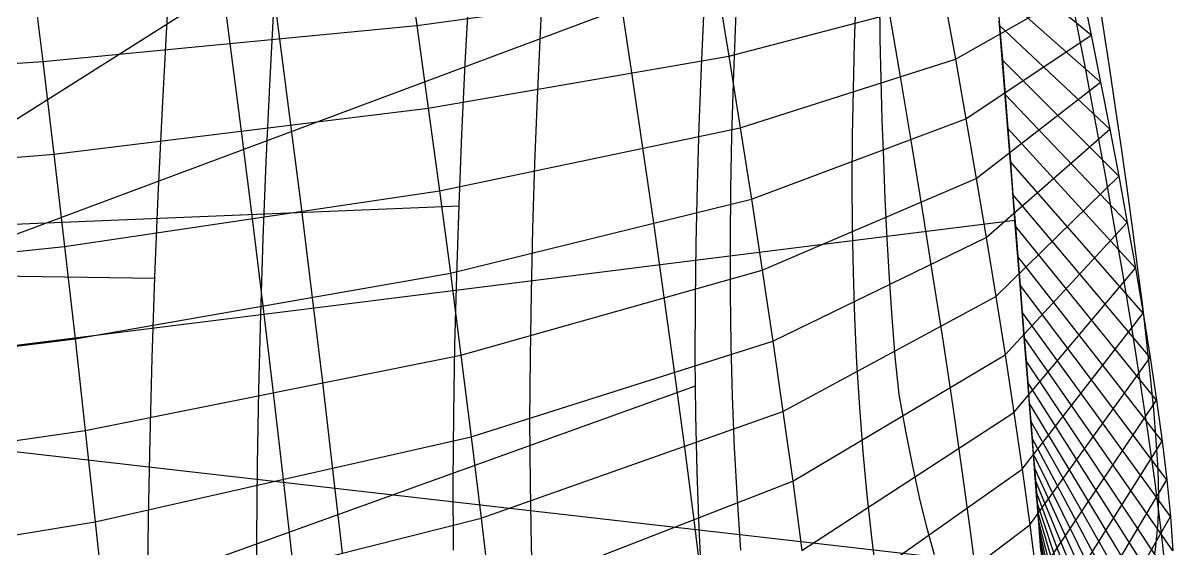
# Model space of a CAD drawing. Extents: x -454 to 454, y -3 to 309.
# Drawn here: x 368.4 to 453.9, y 160.7 to 199.7 of the extents above; entities that cross this region are included whole.
import ezdxf

# ---------------------------------------------------------------- set-up
doc = ezdxf.new("R2010")
doc.units = 0

msp = doc.modelspace()

# ---------------------------------------------------------------- linework, layer by layer
at = {"layer": 'default', "color": 8, "linetype": 'CONTINUOUS'}
for p, q in [((334.782, 171.681, 358.105), (438.05, 236.897, 240.647)), ((334.782, 171.681, 358.105), (440.088, 210.991, 240.596)), ((296.895, 181.922, 287.322), (400.803, 186.14, 173.16)), ((334.782, 171.681, 358.105), (442.126, 185.085, 240.544)), ((296.895, 181.922, 287.322), (378.2, 180.779, 150.257)), ((298.202, 129.591, 295.527), (418.384, 172.795, 196.761)), ((334.782, 171.681, 358.105), (444.164, 159.179, 240.493))]:
    msp.add_line(p, q, dxfattribs=at)
at = {"layer": 'default', "color": 4, "linetype": 'CONTINUOUS'}
for p, q in [((386.494, 205.838, 113.68), (387.358, 199.293, 112.69)), ((406.852, 199.009, 186.836), (407.112, 203.87, 186.658)), ((421.347, 199.256, 209.101), (421.521, 203.233, 209.023)), ((412.695, 202.134, 140.841), (413.564, 196.376, 140.059)), ((448.211, 202.429, 226.265), (448.694, 199.367, 226.159)), ((432.118, 198.541, 230.663), (432.079, 201.571, 230.649)), ((386.738, 195.109, 164.206), (387.04, 200.8, 163.932)), ((432.805, 200.355, 169.268), (433.644, 195.456, 168.703)), ((446.514, 200.634, 198.179), (447.295, 196.644, 197.842)), ((448.694, 199.367, 226.159), (449.155, 196.316, 226.06)), ((387.358, 199.293, 112.69), (388.2, 192.757, 111.724)), ((406.628, 194.151, 186.99), (406.852, 199.009, 186.836)), ((421.196, 195.287, 209.168), (421.347, 199.256, 209.101)), ((432.184, 195.533, 230.67), (432.118, 198.541, 230.663)), ((413.564, 196.376, 140.059), (414.417, 190.63, 139.295)), ((447.295, 196.644, 197.842), (448.046, 192.665, 197.519)), ((449.155, 196.316, 226.06), (449.602, 193.281, 225.963)), ((386.474, 189.423, 164.446), (386.738, 195.109, 164.206)), ((421.088, 191.334, 209.218), (421.196, 195.287, 209.168)), ((432.266, 192.555, 230.673), (432.184, 195.533, 230.67)), ((433.644, 195.456, 168.703), (434.461, 190.569, 168.151)), ((406.44, 189.302, 187.118), (406.628, 194.151, 186.99)), ((388.2, 192.757, 111.724), (389.037, 186.239, 110.768)), ((432.367, 189.602, 230.67), (432.266, 192.555, 230.673)), ((448.046, 192.665, 197.519), (448.774, 188.701, 197.206)), ((449.602, 193.281, 225.963), (450.048, 190.273, 225.868)), ((421.016, 187.41, 209.252), (421.088, 191.334, 209.218)), ((414.417, 190.63, 139.295), (415.247, 184.898, 138.55)), ((434.461, 190.569, 168.151), (435.257, 185.699, 167.615)), ((450.048, 190.273, 225.868), (450.464, 187.294, 225.779)), ((386.247, 183.745, 164.651), (386.474, 189.423, 164.446)), ((406.289, 184.474, 187.222), (406.44, 189.302, 187.118)), ((432.48, 186.66, 230.664), (432.367, 189.602, 230.67)), ((448.774, 188.701, 197.206), (449.476, 184.756, 196.904)), ((420.981, 183.525, 209.27), (421.016, 187.41, 209.252)), ((432.628, 183.723, 230.649), (432.48, 186.66, 230.664)), ((450.464, 187.294, 225.779), (450.863, 184.359, 225.696)), ((389.037, 186.239, 110.768), (389.84, 179.734, 109.848)), ((435.257, 185.699, 167.615), (436.028, 180.847, 167.095)), ((415.247, 184.898, 138.55), (416.056, 179.186, 137.826)), ((406.179, 179.68, 187.299), (406.289, 184.474, 187.222)), ((449.476, 184.756, 196.904), (450.163, 180.845, 196.609)), ((450.863, 184.359, 225.696), (451.239, 181.484, 225.618)), ((386.061, 178.093, 164.823), (386.247, 183.745, 164.651)), ((420.985, 179.672, 209.272), (420.981, 183.525, 209.27)), ((432.803, 180.787, 230.625), (432.628, 183.723, 230.649)), ((451.239, 181.484, 225.618), (451.6, 178.694, 225.544)), ((433.003, 177.862, 230.595), (432.803, 180.787, 230.625)), ((436.028, 180.847, 167.095), (436.783, 176.023, 166.586)), ((450.163, 180.845, 196.609), (450.804, 176.97, 196.332)), ((389.84, 179.734, 109.848), (390.621, 173.252, 108.955)), ((406.11, 174.934, 187.348), (406.179, 179.68, 187.299)), ((421.027, 175.834, 209.256), (420.985, 179.672, 209.272)), ((416.056, 179.186, 137.826), (416.849, 173.499, 137.114)), ((385.916, 172.48, 164.955), (386.061, 178.093, 164.823)), ((451.6, 178.694, 225.544), (451.912, 176.013, 225.482)), ((433.215, 174.968, 230.561), (433.003, 177.862, 230.595)), ((450.804, 176.97, 196.332), (451.413, 173.151, 196.072)), ((421.129, 172.001, 209.215), (421.027, 175.834, 209.256)), ((436.783, 176.023, 166.586), (437.496, 171.236, 166.106)), ((451.912, 176.013, 225.482), (452.186, 173.458, 225.431)), ((406.077, 170.227, 187.374), (406.11, 174.934, 187.348)), ((433.511, 172.14, 230.504), (433.215, 174.968, 230.561)), ((390.621, 173.252, 108.955), (391.377, 166.795, 108.091)), ((416.849, 173.499, 137.114), (417.603, 167.839, 136.439)), ((451.413, 173.151, 196.072), (451.978, 169.407, 195.831)), ((452.186, 173.458, 225.431), (452.416, 171.034, 225.39)), ((385.816, 166.923, 165.049), (385.916, 172.48, 164.955)), ((421.286, 168.17, 209.148), (421.129, 172.001, 209.215)), ((434.009, 169.421, 230.391), (433.511, 172.14, 230.504)), ((437.496, 171.236, 166.106), (438.172, 166.497, 165.649)), ((452.416, 171.034, 225.39), (452.596, 168.741, 225.361)), ((406.106, 165.539, 187.357), (406.077, 170.227, 187.374)), ((434.527, 166.828, 230.271), (434.009, 169.421, 230.391)), ((451.978, 169.407, 195.831), (452.503, 165.768, 195.607)), ((452.596, 168.741, 225.361), (452.734, 166.581, 225.343)), ((417.603, 167.839, 136.439), (418.325, 162.226, 135.794)), ((421.494, 164.355, 209.06), (421.286, 168.17, 209.148)), ((385.764, 161.412, 165.101), (385.816, 166.923, 165.049)), ((391.377, 166.795, 108.091), (392.103, 160.374, 107.26)), ((435.059, 164.397, 230.147), (434.527, 166.828, 230.271)), ((438.172, 166.497, 165.649), (438.813, 161.827, 165.22)), ((452.734, 166.581, 225.343), (452.799, 164.55, 225.343)), ((406.191, 160.856, 187.302), (406.106, 165.539, 187.357)), ((452.503, 165.768, 195.607), (452.949, 162.266, 195.417)), ((421.752, 160.583, 208.95), (421.494, 164.355, 209.06)), ((435.609, 162.186, 230.015), (435.059, 164.397, 230.147)), ((452.799, 164.55, 225.343), (452.754, 162.644, 225.371)), ((452.754, 162.644, 225.371), (452.584, 160.867, 225.432)), ((418.325, 162.226, 135.794), (419.007, 156.669, 135.18)), ((436.15, 160.226, 229.883), (435.609, 162.186, 230.015)), ((438.813, 161.827, 165.22), (439.407, 157.25, 164.822)), ((452.949, 162.266, 195.417), (453.325, 158.92, 195.26)), ((385.767, 155.923, 165.102), (385.764, 161.412, 165.101)), ((406.338, 156.177, 187.203), (406.191, 160.856, 187.302)), ((452.584, 160.867, 225.432), (452.377, 159.208, 225.502))]:
    msp.add_line(p, q, dxfattribs=at)
at = {"layer": 'default', "color": 5, "linetype": 'CONTINUOUS'}
for p, q in [((396.8, 205.707, 131.069), (397.67, 199.551, 130.172)), ((447.79, 198.834, 214.141), (440.58, 204.743, 240.583)), ((369.016, 203.771, 104.493), (369.858, 196.881, 103.43)), ((397.67, 199.551, 130.172), (419.987, 202.603, 158.45)), ((419.987, 202.603, 158.45), (420.857, 197.272, 157.783)), ((437.697, 197.033, 185.598), (447.067, 202.354, 214.337)), ((440.784, 202.141, 240.578), (440.988, 199.552, 240.573)), ((448.494, 195.328, 213.95), (440.784, 202.141, 240.578)), ((447.067, 202.354, 214.337), (447.79, 198.834, 214.141)), ((420.857, 197.272, 157.783), (436.891, 201.476, 186.064)), ((436.891, 201.476, 186.064), (437.697, 197.033, 185.598)), ((369.858, 196.881, 103.43), (397.67, 199.551, 130.172)), ((397.67, 199.551, 130.172), (398.519, 193.403, 129.296)), ((440.988, 199.552, 240.573), (441.191, 196.977, 240.568)), ((449.178, 191.837, 213.765), (440.988, 199.552, 240.573)), ((438.482, 192.602, 185.144), (447.79, 198.834, 214.141)), ((447.79, 198.834, 214.141), (448.494, 195.328, 213.95)), ((337.793, 194.732, 77.765), (369.858, 196.881, 103.43)), ((369.858, 196.881, 103.43), (370.678, 189.999, 102.394)), ((398.519, 193.403, 129.296), (420.857, 197.272, 157.783)), ((420.857, 197.272, 157.783), (421.709, 191.953, 157.13)), ((421.709, 191.953, 157.13), (437.697, 197.033, 185.598)), ((437.697, 197.033, 185.598), (438.482, 192.602, 185.144)), ((441.191, 196.977, 240.568), (441.391, 194.427, 240.563)), ((449.838, 188.366, 213.586), (441.191, 196.977, 240.568)), ((439.247, 188.188, 184.701), (448.494, 195.328, 213.95)), ((448.494, 195.328, 213.95), (449.178, 191.837, 213.765)), ((441.391, 194.427, 240.563), (441.59, 191.903, 240.558)), ((450.471, 184.925, 213.414), (441.391, 194.427, 240.563)), ((370.678, 189.999, 102.394), (398.519, 193.403, 129.296)), ((398.519, 193.403, 129.296), (399.351, 187.268, 128.438)), ((422.539, 186.649, 156.493), (438.482, 192.602, 185.144)), ((438.482, 192.602, 185.144), (439.247, 188.188, 184.701)), ((399.351, 187.268, 128.438), (421.709, 191.953, 157.13)), ((421.709, 191.953, 157.13), (422.539, 186.649, 156.493)), ((439.989, 183.794, 184.273), (449.178, 191.837, 213.765)), ((441.59, 191.903, 240.558), (441.785, 189.42, 240.553)), ((451.074, 181.52, 213.25), (441.59, 191.903, 240.558)), ((449.178, 191.837, 213.765), (449.838, 188.366, 213.586)), ((338.573, 187.223, 76.601), (370.678, 189.999, 102.394)), ((370.678, 189.999, 102.394), (371.482, 183.132, 101.379)), ((441.785, 189.42, 240.553), (441.976, 186.993, 240.548)), ((451.645, 178.168, 213.095), (441.785, 189.42, 240.553)), ((440.704, 179.425, 183.859), (449.838, 188.366, 213.586)), ((449.838, 188.366, 213.586), (450.471, 184.925, 213.414)), ((423.346, 181.365, 155.874), (439.247, 188.188, 184.701)), ((439.247, 188.188, 184.701), (439.989, 183.794, 184.273)), ((371.482, 183.132, 101.379), (399.351, 187.268, 128.438)), ((399.351, 187.268, 128.438), (400.161, 181.151, 127.603)), ((400.161, 181.151, 127.603), (422.539, 186.649, 156.493)), ((422.539, 186.649, 156.493), (423.346, 181.365, 155.874)), ((441.976, 186.993, 240.548), (442.161, 184.644, 240.543)), ((452.175, 174.892, 212.952), (441.976, 186.993, 240.548)), ((441.389, 175.094, 183.463), (450.471, 184.925, 213.414)), ((450.471, 184.925, 213.414), (451.074, 181.52, 213.25)), ((442.161, 184.644, 240.543), (442.338, 182.395, 240.539)), ((452.653, 171.717, 212.822), (442.161, 184.644, 240.543)), ((339.337, 179.731, 75.461), (371.482, 183.132, 101.379)), ((371.482, 183.132, 101.379), (372.263, 176.285, 100.393)), ((424.128, 176.105, 155.275), (439.989, 183.794, 184.273)), ((439.989, 183.794, 184.273), (440.704, 179.425, 183.859)), ((442.338, 182.395, 240.539), (442.506, 180.264, 240.535)), ((453.07, 168.677, 212.709), (442.338, 182.395, 240.539)), ((442.04, 170.809, 183.087), (451.074, 181.52, 213.25)), ((451.074, 181.52, 213.25), (451.645, 178.168, 213.095)), ((372.263, 176.285, 100.393), (400.161, 181.151, 127.603)), ((400.161, 181.151, 127.603), (400.948, 175.057, 126.791)), ((400.948, 175.057, 126.791), (423.346, 181.365, 155.874)), ((423.346, 181.365, 155.874), (424.128, 176.105, 155.275)), ((442.506, 180.264, 240.535), (442.663, 178.26, 240.531)), ((453.418, 165.793, 212.614), (442.506, 180.264, 240.535)), ((424.881, 170.875, 154.697), (440.704, 179.425, 183.859)), ((440.704, 179.425, 183.859), (441.389, 175.094, 183.463)), ((442.656, 166.59, 182.731), (451.645, 178.168, 213.095)), ((442.663, 178.26, 240.531), (442.811, 176.384, 240.527)), ((453.686, 163.078, 212.542), (442.663, 178.26, 240.531)), ((451.645, 178.168, 213.095), (452.175, 174.892, 212.952)), ((340.08, 172.261, 74.354), (372.263, 176.285, 100.393)), ((372.263, 176.285, 100.393), (373.022, 169.465, 99.434)), ((442.811, 176.384, 240.527), (442.948, 174.638, 240.524)), ((453.865, 160.534, 212.493), (442.811, 176.384, 240.527)), ((401.709, 168.99, 126.006), (424.128, 176.105, 155.275)), ((424.128, 176.105, 155.275), (424.881, 170.875, 154.697)), ((373.022, 169.465, 99.434), (400.948, 175.057, 126.791)), ((400.948, 175.057, 126.791), (401.709, 168.99, 126.006)), ((425.602, 165.692, 154.144), (441.389, 175.094, 183.463)), ((441.389, 175.094, 183.463), (442.04, 170.809, 183.087)), ((442.948, 174.638, 240.524), (443.075, 173.021, 240.52)), ((453.946, 158.161, 212.471), (442.948, 174.638, 240.524)), ((443.226, 162.467, 182.401), (452.175, 174.892, 212.952)), ((452.175, 174.892, 212.952), (452.653, 171.717, 212.822)), ((443.075, 173.021, 240.52), (443.193, 171.527, 240.517)), ((453.93, 155.958, 212.475), (443.075, 173.021, 240.52)), ((443.193, 171.527, 240.517), (443.301, 170.156, 240.515)), ((453.813, 153.919, 212.507), (443.193, 171.527, 240.517)), ((443.739, 158.472, 182.105), (452.653, 171.717, 212.822)), ((452.653, 171.717, 212.822), (453.07, 168.677, 212.709)), ((402.441, 162.959, 125.251), (424.881, 170.875, 154.697)), ((424.881, 170.875, 154.697), (425.602, 165.692, 154.144)), ((426.286, 160.563, 153.62), (442.04, 170.809, 183.087)), ((442.04, 170.809, 183.087), (442.656, 166.59, 182.731)), ((340.8, 164.819, 73.279), (373.022, 169.465, 99.434)), ((373.022, 169.465, 99.434), (373.755, 162.676, 98.508)), ((443.301, 170.156, 240.515), (443.4, 168.899, 240.512)), ((453.6, 152.042, 212.565), (443.301, 170.156, 240.515)), ((373.755, 162.676, 98.508), (401.709, 168.99, 126.006)), ((401.709, 168.99, 126.006), (402.441, 162.959, 125.251)), ((443.4, 168.899, 240.512), (443.49, 167.75, 240.51)), ((453.293, 150.315, 212.648), (443.4, 168.899, 240.512)), ((444.183, 154.647, 181.848), (453.07, 168.677, 212.709)), ((453.07, 168.677, 212.709), (453.418, 165.793, 212.614)), ((443.49, 167.75, 240.51), (443.573, 166.699, 240.508)), ((452.895, 148.73, 212.756), (443.49, 167.75, 240.51)), ((426.931, 155.514, 153.125), (442.656, 166.59, 182.731)), ((442.656, 166.59, 182.731), (443.226, 162.467, 182.401)), ((443.573, 166.699, 240.508), (443.648, 165.745, 240.506)), ((452.411, 147.276, 212.888), (443.573, 166.699, 240.508)), ((403.141, 156.982, 124.529), (425.602, 165.692, 154.144)), ((425.602, 165.692, 154.144), (426.286, 160.563, 153.62)), ((443.648, 165.745, 240.506), (443.716, 164.883, 240.504)), ((451.855, 145.949, 213.039), (443.648, 165.745, 240.506)), ((444.552, 151.019, 181.635), (453.418, 165.793, 212.614)), ((453.418, 165.793, 212.614), (453.686, 163.078, 212.542)), ((443.716, 164.883, 240.504), (443.777, 164.108, 240.503)), ((451.245, 144.745, 213.204), (443.716, 164.883, 240.504)), ((443.777, 164.108, 240.503), (443.831, 163.415, 240.501)), ((450.601, 143.656, 213.379), (443.777, 164.108, 240.503)), ((443.831, 163.415, 240.501), (443.88, 162.797, 240.5)), ((449.938, 142.68, 213.558), (443.831, 163.415, 240.501)), ((341.496, 157.412, 72.242), (373.755, 162.676, 98.508)), ((373.755, 162.676, 98.508), (374.46, 155.926, 97.618)), ((374.46, 155.926, 97.618), (402.441, 162.959, 125.251)), ((402.441, 162.959, 125.251), (403.141, 156.982, 124.529)), ((443.88, 162.797, 240.5), (443.923, 162.248, 240.499)), ((449.265, 141.804, 213.741), (443.88, 162.797, 240.5)), ((444.832, 147.604, 181.473), (453.686, 163.078, 212.542)), ((453.686, 163.078, 212.542), (453.865, 160.534, 212.493)), ((427.527, 150.579, 152.668), (443.226, 162.467, 182.401)), ((443.226, 162.467, 182.401), (443.739, 158.472, 182.105)), ((443.923, 162.248, 240.499), (443.961, 161.762, 240.498)), ((448.59, 141.023, 213.924), (443.923, 162.248, 240.499)), ((443.961, 161.762, 240.498), (443.995, 161.332, 240.497)), ((447.921, 140.327, 214.106), (443.961, 161.762, 240.498)), ((443.995, 161.332, 240.497), (444.025, 160.954, 240.497)), ((447.263, 139.708, 214.284), (443.995, 161.332, 240.497)), ((444.025, 160.954, 240.497), (444.051, 160.622, 240.496)), ((446.616, 139.161, 214.46), (444.025, 160.954, 240.497))]:
    msp.add_line(p, q, dxfattribs=at)
at = {"layer": 'default', "color": 3, "linetype": 'CONTINUOUS'}
for p, q in [((379.045, 198.98, 149.385), (379.4, 205.049, 149.019)), ((401.267, 196.692, 172.804), (401.554, 201.949, 172.584)), ((430.203, 198.264, 218.913), (430.324, 201.754, 218.88)), ((418.814, 196.446, 196.513), (419.015, 200.84, 196.397)), ((441.158, 197.395, 240.569), (440.961, 199.899, 240.574)), ((378.726, 192.928, 149.714), (379.045, 198.98, 149.385)), ((430.113, 194.79, 218.937), (430.203, 198.264, 218.913)), ((441.353, 194.915, 240.564), (441.158, 197.395, 240.569)), ((401.017, 191.443, 172.996), (401.267, 196.692, 172.804)), ((418.649, 192.061, 196.608), (418.814, 196.446, 196.513)), ((430.057, 191.344, 218.953), (430.113, 194.79, 218.937)), ((441.547, 192.447, 240.559), (441.353, 194.915, 240.564)), ((378.445, 186.885, 150.004), (378.726, 192.928, 149.714)), ((418.519, 187.696, 196.684), (418.649, 192.061, 196.608)), ((441.741, 189.984, 240.554), (441.547, 192.447, 240.559)), ((400.805, 186.202, 173.158), (401.017, 191.443, 172.996)), ((430.036, 187.935, 218.958), (430.057, 191.344, 218.953)), ((441.935, 187.521, 240.549), (441.741, 189.984, 240.554)), ((418.427, 183.365, 196.737), (418.519, 187.696, 196.684)), ((430.052, 184.559, 218.954), (430.036, 187.935, 218.958)), ((442.128, 185.065, 240.544), (441.935, 187.521, 240.549)), ((378.202, 180.851, 150.254), (378.445, 186.885, 150.004)), ((400.632, 180.986, 173.291), (400.805, 186.202, 173.158)), ((442.319, 182.635, 240.539), (442.128, 185.065, 240.544)), ((430.113, 181.202, 218.937), (430.052, 184.559, 218.954)), ((418.375, 179.081, 196.767), (418.427, 183.365, 196.737)), ((442.506, 180.255, 240.535), (442.319, 182.635, 240.539)), ((377.999, 174.844, 150.464), (378.202, 180.851, 150.254)), ((400.501, 175.81, 173.391), (400.632, 180.986, 173.291)), ((430.221, 177.854, 218.908), (430.113, 181.202, 218.937)), ((442.687, 177.951, 240.53), (442.506, 180.255, 240.535)), ((418.365, 174.838, 196.772), (418.375, 179.081, 196.767)), ((430.382, 174.509, 218.864), (430.221, 177.854, 218.908)), ((442.861, 175.751, 240.526), (442.687, 177.951, 240.53)), ((400.414, 170.69, 173.458), (400.501, 175.81, 173.391)), ((443.023, 173.685, 240.522), (442.861, 175.751, 240.526)), ((377.839, 168.885, 150.63), (377.999, 174.844, 150.464)), ((418.405, 170.619, 196.749), (418.365, 174.838, 196.772)), ((430.592, 171.176, 218.807), (430.382, 174.509, 218.864)), ((443.171, 171.801, 240.518), (443.023, 173.685, 240.522)), ((430.848, 167.881, 218.738), (430.592, 171.176, 218.807)), ((443.303, 170.123, 240.515), (443.171, 171.801, 240.518)), ((400.374, 165.619, 173.489), (400.414, 170.69, 173.458)), ((418.5, 166.409, 196.695), (418.405, 170.619, 196.749)), ((443.419, 168.655, 240.512), (443.303, 170.123, 240.515)), ((377.723, 162.988, 150.749), (377.839, 168.885, 150.63)), ((443.519, 167.381, 240.509), (443.419, 168.655, 240.512)), ((431.145, 164.656, 218.658), (430.848, 167.881, 218.738)), ((443.606, 166.276, 240.507), (443.519, 167.381, 240.509)), ((418.653, 162.204, 196.606), (418.5, 166.409, 196.695)), ((443.682, 165.314, 240.505), (443.606, 166.276, 240.507)), ((400.389, 160.575, 173.477), (400.374, 165.619, 173.489)), ((443.736, 164.619, 240.504), (443.682, 165.314, 240.505)), ((431.481, 161.537, 218.566), (431.145, 164.656, 218.658)), ((377.654, 157.147, 150.82), (377.723, 162.988, 150.749)), ((418.862, 158.013, 196.485), (418.653, 162.204, 196.606)), ((431.85, 158.56, 218.466), (431.481, 161.537, 218.566))]:
    msp.add_line(p, q, dxfattribs=at)
at = {"layer": 'default', "color": 7, "linetype": 'CONTINUOUS'}
for p, q in [((382.908, 204.739, 117.781), (383.764, 198.216, 116.801)), ((383.764, 198.216, 116.801), (384.599, 191.701, 115.845)), ((384.599, 191.701, 115.845), (385.416, 185.2, 114.909)), ((385.416, 185.2, 114.909), (386.212, 178.718, 113.998)), ((386.212, 178.718, 113.998), (386.985, 172.261, 113.113)), ((386.985, 172.261, 113.113), (387.732, 165.833, 112.257)), ((387.732, 165.833, 112.257), (388.45, 159.443, 111.434))]:
    msp.add_line(p, q, dxfattribs=at)
at = {"layer": 'default', "color": 1, "linetype": 'CONTINUOUS'}
for p, q in [((443.791, 163.928, 240.502), (443.736, 164.619, 240.504)), ((443.838, 163.324, 240.501), (443.791, 163.928, 240.502)), ((443.893, 162.633, 240.5), (443.838, 163.324, 240.501)), ((443.947, 161.942, 240.499), (443.893, 162.633, 240.5)), ((444.001, 161.251, 240.497), (443.947, 161.942, 240.499)), ((444.056, 160.561, 240.496), (444.001, 161.251, 240.497))]:
    msp.add_line(p, q, dxfattribs=at)

doc.saveas('drawing.dxf')
